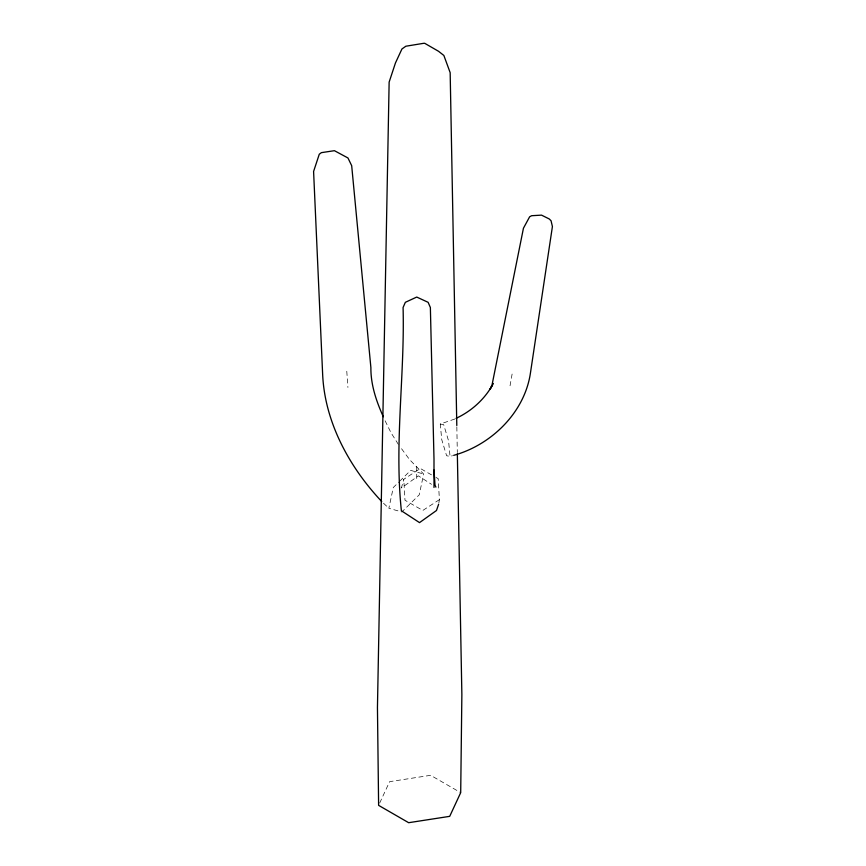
<?xml version="1.0" encoding="UTF-8"?>
<svg xmlns="http://www.w3.org/2000/svg" width="866" height="866" viewBox="0 0 866 866"><rect width="100%" height="100%" fill="white"/><g stroke="black" fill="none" stroke-linecap="round" stroke-linejoin="round"><path stroke-width="0.65" stroke-dasharray="4.33 3.25" d="M431.495 474.86L420.367 468.495L403.772 479.277L401.423 487.969L418.375 475.856L431.517 484.31M438.813 503.135L439.408 499.66L438.185 478.681L435.955 477.415M510.042 385.771L512.109 374.047M401.543 448.729L409.564 459.586L423.658 474.027L419.241 494.811L401.846 511.947L388.866 508.299L393.283 487.515L398.771 482.113M379.709 802.988L389.613 781.662L430.651 775.308L460.701 792.661M399.691 481.204L410.679 470.379L423.658 474.027M439.408 499.66L422.814 510.442L404.996 500.245L403.772 479.277M454.888 418.992L440.264 424.015L441.725 439.549L446.607 455.743L450.039 456.414L452.474 455.7M440.264 424.015L443.684 424.686L448.577 440.881L450.039 456.414M383.497 503.2L388.866 508.299M398.338 444.377L390.988 432.697L384.309 419.176M346.779 371.254L347.916 387.459M456.837 426.851L457.313 452.539M416.73 466.601L416.73 478.844"/><path stroke-width="1.3" d="M438.618 504.293L436.475 510.507L419.523 522.62L401.38 510.756C394.257 443.435 404.866 375.054 403.08 307.506L405.342 302.321L416.73 297.06L428.118 302.321L430.37 307.506L433.996 458.948L433.996 487.471M492.04 385.835L490.015 389.354L492.072 384.764L523.443 228.223L529.613 216.825L531.637 215.71L541.542 215.136L549.228 218.946L551.057 220.765L552.411 226.546L530.447 372.986C524.666 412.378 491.487 444.929 453.687 455.343M493.382 383.497C485.101 398.804 471.808 411.058 456.025 418.354M381.711 501.501C349.518 467.348 324.912 422.511 322.672 374.902L313.589 171.457L319.273 154.235L321.383 152.654L334.417 150.684L347.959 157.969L351.683 165.687L370.886 367.595C370.713 384.796 376.331 401.272 383.313 416.762M435.901 487.125L435.024 485.187L433.996 470M456.804 425.498L450.168 72.657L443.857 55.456L438.51 51.267L424.708 43.3L423.452 43.343L405.851 46.223L401.943 48.972L395.459 62.947L389.137 82.108L377.446 707.587L378.615 805.358L408.655 822.7L449.703 816.346L460.701 792.661L461.87 694.521L457.345 453.892"/></g></svg>
